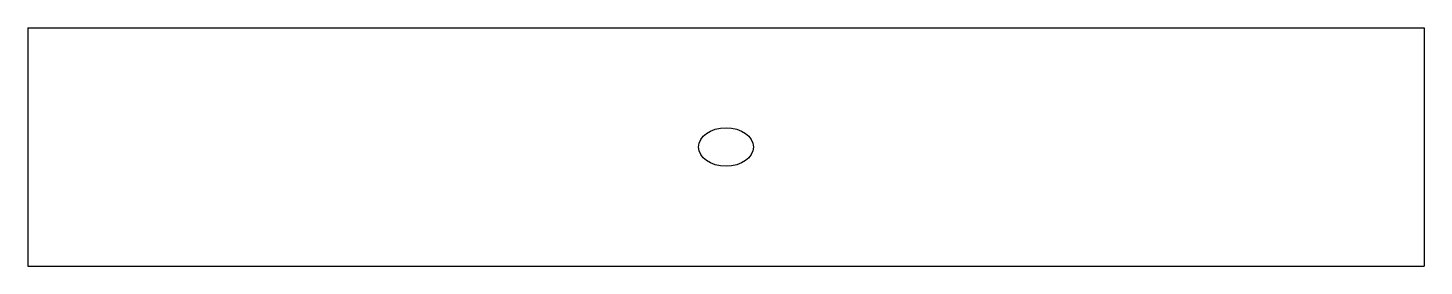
# Model space of a CAD drawing. Extents: x -152 to 152, y -26 to 26.
import ezdxf

# ---------------------------------------------------------------- set-up
doc = ezdxf.new("R2010")
doc.units = 0
doc.layers.add('MODELSKETCH_VISIBLE', color=7, linetype='CONTINUOUS')

msp = doc.modelspace()

# ---------------------------------------------------------------- linework, layer by layer
at = {"layer": 'MODELSKETCH_VISIBLE'}
for p, q in [((-152.4, 26), (152.4, 26)), ((-152.4, 26), (-152.4, -26)), ((152.4, 26), (152.4, -26)), ((-152.4, -26), (152.4, -26))]:
    msp.add_line(p, q, dxfattribs=at)
msp.add_ellipse((0, 0), major_axis=(6, 0), ratio=0.697968, dxfattribs=at)

doc.saveas('drawing.dxf')
